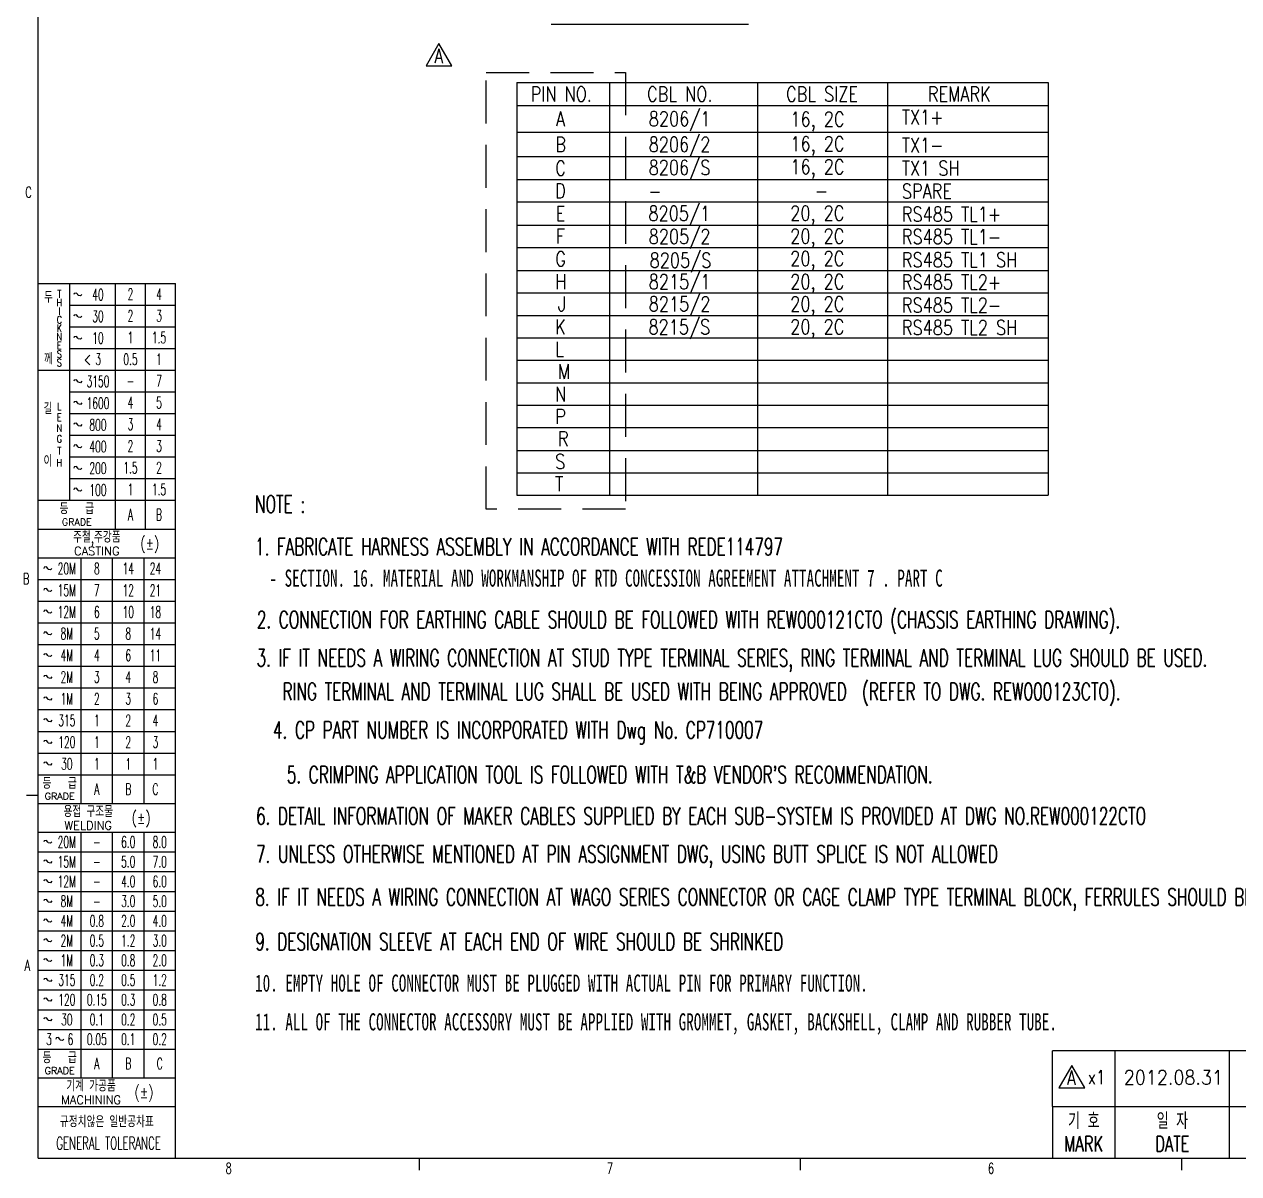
# Model space of a CAD drawing. Extents: x 260 to 819, y -886 to -454.
# Drawn here: x 270.6 to 483.1, y -875.6 to -674.6 of the extents above; entities that cross this region are included whole.
import ezdxf
from ezdxf.enums import TextEntityAlignment as Align

# ---------------------------------------------------------------- set-up
doc = ezdxf.new("R2010")
doc.units = 0
doc.header["$LTSCALE"] = 150
doc.header["$MEASUREMENT"] = 0
doc.linetypes.add('DASHED', pattern=[0.75, 0.5, -0.25])
doc.layers.get('0').update_dxf_attribs({"color": 6, "linetype": 'CONTINUOUS'})
doc.layers.add('현배선도', color=7, linetype='CONTINUOUS')
doc.styles.add('ROMANS', font='txt', dxfattribs={"height": 0.2})
doc.styles.get("Standard").update_dxf_attribs({"font": 'romans.shx', "width": 0.8, "bigfont": 'whgtxt.shx'})

# ---------------------------------------------------------------- blocks, each defined once
blk = doc.blocks.new('ansi-c')
at = {"color": 5, "linetype": 'Continuous'}
for p, q in [((-56.4, 358.06), (-56.4, 764.46)), ((-56.4, 511.06), (-32.4, 511.06)), ((-32.4, 358.06), (-32.4, 511.06)), ((-56.4, 463.06), (-32.4, 463.06)), ((-56.4, 415.06), (-32.4, 415.06)), ((-56.4, 367.06), (-32.4, 367.06)), ((121, 367.06), (283.5, 367.06)), ((-56.4, 358.06), (477, 358.06))]:
    blk.add_line(p, q, dxfattribs=at)
at = {"color": 210, "linetype": 'Continuous'}
for p, q in [((-50.9, 473.11), (-50.9, 511.06)), ((-42.9, 468.09), (-42.9, 511.06)), ((-37.65, 468.09), (-37.65, 511.06)), ((-50.9, 507.27), (-32.4, 507.27)), ((-50.9, 503.47), (-32.4, 503.47)), ((-50.9, 499.68), (-32.4, 499.68)), ((-56.4, 495.88), (-32.4, 495.88)), ((-50.9, 492.09), (-32.4, 492.09)), ((-50.9, 488.29), (-32.4, 488.29)), ((-50.9, 484.5), (-32.4, 484.5)), ((-50.9, 480.7), (-32.4, 480.7)), ((-50.9, 476.91), (-32.4, 476.91)), ((-56.4, 473.11), (-32.4, 473.11)), ((-56.4, 468.09), (-32.4, 468.09)), ((-48.9, 420.09), (-48.9, 463.06)), ((-43.4, 420.09), (-43.4, 463.06)), ((-37.9, 420.09), (-37.9, 463.06)), ((-56.4, 459.27), (-32.4, 459.27)), ((-56.4, 455.47), (-32.4, 455.47)), ((-56.4, 451.68), (-32.4, 451.68)), ((-56.4, 447.88), (-32.4, 447.88)), ((-56.4, 444.09), (-32.4, 444.09)), ((-56.4, 440.29), (-32.4, 440.29)), ((-56.4, 436.5), (-32.4, 436.5)), ((-56.4, 432.7), (-32.4, 432.7)), ((-56.4, 428.91), (-32.4, 428.91)), ((-56.4, 425.11), (-32.4, 425.11)), ((-58.45, 421.56), (-56.4, 421.56)), ((-56.4, 420.09), (-32.4, 420.09)), ((-48.9, 372.09), (-48.9, 415.06)), ((-43.4, 372.09), (-43.4, 415.06)), ((-37.9, 372.09), (-37.9, 415.06)), ((-56.4, 411.61), (-32.4, 411.61)), ((-56.4, 408.16), (-32.4, 408.16)), ((-56.4, 404.71), (-32.4, 404.71)), ((-56.4, 401.26), (-32.4, 401.26)), ((-56.4, 397.81), (-32.4, 397.81)), ((-56.4, 394.36), (-32.4, 394.36)), ((-56.4, 390.91), (-32.4, 390.91)), ((-56.4, 387.46), (-32.4, 387.46)), ((-56.4, 384.01), (-32.4, 384.01)), ((-56.4, 380.56), (-32.4, 380.56)), ((-56.4, 377.11), (-32.4, 377.11)), ((-56.4, 372.09), (-32.4, 372.09)), ((132, 358.06), (132, 367.06)), ((152, 358.06), (152, 367.06)), ((10.28, 355.96), (10.28, 358.06)), ((76.95, 355.96), (76.95, 358.06)), ((143.63, 355.96), (143.63, 358.06))]:
    blk.add_line(p, q, dxfattribs=at)
at = {"color": 5, "linetype": 'DASHED'}
blk.add_line((121, 367.06), (121, 358.06), dxfattribs=at)
at = {"color": 130, "linetype": 'Continuous'}
for points in [[(-48.8, 509.12), (-49.02, 508.86), (-49.41, 508.93), (-49.5, 509.08), (-49.5, 509.08), (-49.69, 509.37), (-50.1, 509.31), (-50.2, 509.12)], [(-48.8, 505.32), (-49.02, 505.06), (-49.41, 505.14), (-49.5, 505.28), (-49.5, 505.28), (-49.69, 505.58), (-50.1, 505.52), (-50.2, 505.32)], [(-48.8, 501.53), (-49.02, 501.27), (-49.41, 501.34), (-49.5, 501.49), (-49.5, 501.49), (-49.69, 501.78), (-50.1, 501.72), (-50.2, 501.53)], [(-48.8, 493.94), (-49.02, 493.68), (-49.41, 493.75), (-49.5, 493.9), (-49.5, 493.9), (-49.69, 494.19), (-50.1, 494.13), (-50.2, 493.94)], [(-48.8, 490.14), (-49.02, 489.88), (-49.41, 489.96), (-49.5, 490.1), (-49.5, 490.1), (-49.69, 490.4), (-50.1, 490.34), (-50.2, 490.14)], [(-48.8, 486.35), (-49.02, 486.09), (-49.41, 486.16), (-49.5, 486.31), (-49.5, 486.31), (-49.69, 486.6), (-50.1, 486.54), (-50.2, 486.35)], [(-48.8, 482.55), (-49.02, 482.29), (-49.41, 482.37), (-49.5, 482.51), (-49.5, 482.51), (-49.69, 482.81), (-50.1, 482.75), (-50.2, 482.55)], [(-48.8, 478.76), (-49.02, 478.5), (-49.41, 478.57), (-49.5, 478.72), (-49.5, 478.72), (-49.69, 479.01), (-50.1, 478.95), (-50.2, 478.76)], [(-48.8, 474.96), (-49.02, 474.7), (-49.41, 474.78), (-49.5, 474.92), (-49.5, 474.92), (-49.69, 475.22), (-50.1, 475.16), (-50.2, 474.96)], [(-54.05, 461.21), (-54.27, 460.95), (-54.66, 461.02), (-54.75, 461.17), (-54.75, 461.17), (-54.94, 461.46), (-55.35, 461.4), (-55.45, 461.21)], [(-54.05, 457.41), (-54.27, 457.15), (-54.66, 457.22), (-54.75, 457.37), (-54.75, 457.37), (-54.94, 457.66), (-55.35, 457.61), (-55.45, 457.41)], [(-54.05, 453.62), (-54.27, 453.36), (-54.66, 453.43), (-54.75, 453.58), (-54.75, 453.58), (-54.94, 453.87), (-55.35, 453.81), (-55.45, 453.62)], [(-54.05, 449.82), (-54.27, 449.56), (-54.66, 449.63), (-54.75, 449.78), (-54.75, 449.78), (-54.94, 450.07), (-55.35, 450.02), (-55.45, 449.82)], [(-54.05, 446.03), (-54.27, 445.77), (-54.66, 445.84), (-54.75, 445.99), (-54.75, 445.99), (-54.94, 446.28), (-55.35, 446.22), (-55.45, 446.03)], [(-54.05, 442.23), (-54.27, 441.97), (-54.66, 442.04), (-54.75, 442.19), (-54.75, 442.19), (-54.94, 442.48), (-55.35, 442.43), (-55.45, 442.23)], [(-54.05, 438.44), (-54.27, 438.18), (-54.66, 438.25), (-54.75, 438.4), (-54.75, 438.4), (-54.94, 438.69), (-55.35, 438.63), (-55.45, 438.44)], [(-54.05, 434.64), (-54.27, 434.38), (-54.66, 434.45), (-54.75, 434.6), (-54.75, 434.6), (-54.94, 434.89), (-55.35, 434.84), (-55.45, 434.64)], [(-54.05, 430.85), (-54.27, 430.59), (-54.66, 430.66), (-54.75, 430.81), (-54.75, 430.81), (-54.94, 431.1), (-55.35, 431.04), (-55.45, 430.85)], [(-54.05, 427.05), (-54.27, 426.79), (-54.66, 426.86), (-54.75, 427.01), (-54.75, 427.01), (-54.94, 427.3), (-55.35, 427.25), (-55.45, 427.05)], [(-54.05, 413.38), (-54.27, 413.12), (-54.66, 413.19), (-54.75, 413.34), (-54.75, 413.34), (-54.94, 413.63), (-55.35, 413.57), (-55.45, 413.38)], [(-54.05, 409.93), (-54.27, 409.67), (-54.66, 409.74), (-54.75, 409.89), (-54.75, 409.89), (-54.94, 410.18), (-55.35, 410.12), (-55.45, 409.93)], [(-54.05, 406.48), (-54.27, 406.22), (-54.66, 406.29), (-54.75, 406.44), (-54.75, 406.44), (-54.94, 406.73), (-55.35, 406.67), (-55.45, 406.48)], [(-54.05, 403.03), (-54.27, 402.77), (-54.66, 402.84), (-54.75, 402.99), (-54.75, 402.99), (-54.94, 403.28), (-55.35, 403.22), (-55.45, 403.03)], [(-54.05, 399.58), (-54.27, 399.32), (-54.66, 399.39), (-54.75, 399.54), (-54.75, 399.54), (-54.94, 399.83), (-55.35, 399.77), (-55.45, 399.58)], [(-54.05, 396.13), (-54.27, 395.87), (-54.66, 395.94), (-54.75, 396.09), (-54.75, 396.09), (-54.94, 396.38), (-55.35, 396.32), (-55.45, 396.13)], [(-54.05, 392.68), (-54.27, 392.42), (-54.66, 392.49), (-54.75, 392.64), (-54.75, 392.64), (-54.94, 392.93), (-55.35, 392.87), (-55.45, 392.68)], [(-54.05, 389.23), (-54.27, 388.97), (-54.66, 389.04), (-54.75, 389.19), (-54.75, 389.19), (-54.94, 389.48), (-55.35, 389.42), (-55.45, 389.23)], [(-54.05, 385.78), (-54.27, 385.52), (-54.66, 385.59), (-54.75, 385.74), (-54.75, 385.74), (-54.94, 386.03), (-55.35, 385.97), (-55.45, 385.78)], [(-54.05, 382.33), (-54.27, 382.07), (-54.66, 382.14), (-54.75, 382.29), (-54.75, 382.29), (-54.94, 382.58), (-55.35, 382.52), (-55.45, 382.33)], [(-51.95, 378.88), (-52.17, 378.62), (-52.56, 378.69), (-52.65, 378.84), (-52.65, 378.84), (-52.84, 379.13), (-53.25, 379.07), (-53.35, 378.88)]]:
    blk.add_lwpolyline(points, dxfattribs=at)
for s, height, width, p in [('C', 1.9, 0.655684, (-58.09, 527)), ('40', 2, 0.582, (-45.95, 509.08)), ('2', 2, 0.582, (-40.27, 509.17)), ('4', 2, 0.582, (-35.27, 509.17)), ('두', 2, 0.65, (-54.6, 508.66)), ('T', 1.3, 0.797385, (-52.7, 509.19)), ('H', 1.3, 0.797385, (-52.7, 507.69)), ('I', 1.3, 0.797385, (-52.7, 506.19)), ('30', 2, 0.582, (-45.95, 505.28)), ('2', 2, 0.582, (-40.27, 505.37)), ('3', 2, 0.582, (-35.27, 505.37)), ('C', 1.3, 0.797385, (-52.7, 504.69)), ('K', 1.3, 0.797385, (-52.7, 503.19)), ('N', 1.3, 0.797385, (-52.7, 501.69)), ('10', 2, 0.582, (-45.95, 501.49)), ('1', 2, 0.582, (-40.27, 501.58)), ('1.5', 2, 0.582, (-35.27, 501.58)), ('S', 1.3, 0.797385, (-52.7, 498.69)), ('E', 1.3, 0.797385, (-52.7, 500.19)), ('께', 2, 0.65, (-54.6, 497.89)), ('S', 1.3, 0.797385, (-52.7, 497.19)), ('< 3', 2, 0.582, (-46.9, 497.78)), ('0.5', 2, 0.582, (-40.27, 497.78)), ('1', 2, 0.582, (-35.27, 497.78)), ('7', 2, 0.582, (-35.27, 493.99)), ('3150', 2, 0.582, (-45.95, 493.9)), ('-', 2, 0.582, (-40.27, 493.99)), ('1600', 2, 0.582, (-45.95, 490.1)), ('4', 2, 0.582, (-40.27, 490.19)), ('5', 2, 0.582, (-35.27, 490.19)), ('길', 2, 0.65, (-54.7, 489.19)), ('L', 1.3, 0.797385, (-52.7, 489.52)), ('E', 1.3, 0.797385, (-52.7, 487.63)), ('800', 2, 0.582, (-45.95, 486.31)), ('3', 2, 0.582, (-40.27, 486.4)), ('4', 2, 0.582, (-35.27, 486.4)), ('G', 1.3, 0.797385, (-52.7, 483.86)), ('N', 1.3, 0.797385, (-52.7, 485.74)), ('T', 1.3, 0.797385, (-52.7, 481.77)), ('400', 2, 0.582, (-45.95, 482.51)), ('2', 2, 0.582, (-40.27, 482.6)), ('3', 2, 0.582, (-35.27, 482.6)), ('이', 2, 0.65, (-54.7, 480.01)), ('H', 1.3, 0.797385, (-52.7, 479.68)), ('200', 2, 0.582, (-45.95, 478.72)), ('1.5', 2, 0.582, (-40.27, 478.81)), ('2', 2, 0.582, (-35.27, 478.81)), ('100', 2, 0.582, (-45.95, 474.92)), ('1', 2, 0.582, (-40.27, 475.01)), ('1.5', 2, 0.582, (-35.27, 475.01)), ('등   급', 2, 0.65, (-49.65, 471.68)), ('GRADE', 1.2, 1.015333, (-49.65, 469.32)), ('A', 2, 0.582, (-40.27, 470.6)), ('B', 2, 0.582, (-35.27, 470.6)), ('주철,주강품', 2, 0.65, (-46.15, 466.71)), ('(±)', 2, 0.782, (-36.9, 465.58)), ('CASTING', 1.5, 0.982, (-46.15, 464.24)), ('20M', 2, 0.582, (-51.4, 461.17)), ('8', 2, 0.582, (-46.15, 461.17)), ('14', 2, 0.582, (-40.65, 461.17)), ('24', 2, 0.582, (-35.9, 461.17)), ('B', 1.9, 0.655684, (-58.49, 459.39)), ('15M', 2, 0.582, (-51.4, 457.37)), ('7', 2, 0.582, (-46.15, 457.37)), ('12', 2, 0.582, (-40.65, 457.37)), ('21', 2, 0.582, (-35.9, 457.37)), ('12M', 2, 0.582, (-51.4, 453.58)), ('6', 2, 0.582, (-46.15, 453.58)), ('10', 2, 0.582, (-40.65, 453.58)), ('18', 2, 0.582, (-35.9, 453.58)), ('8M', 2, 0.582, (-51.4, 449.78)), ('5', 2, 0.582, (-46.15, 449.78)), ('8', 2, 0.582, (-40.65, 449.78)), ('14', 2, 0.582, (-35.9, 449.78)), ('4M', 2, 0.582, (-51.4, 445.99)), ('4', 2, 0.582, (-46.15, 445.99)), ('6', 2, 0.582, (-40.65, 445.99)), ('11', 2, 0.582, (-35.9, 445.99)), ('2M', 2, 0.582, (-51.4, 442.19)), ('3', 2, 0.582, (-46.15, 442.19)), ('4', 2, 0.582, (-40.65, 442.19)), ('8', 2, 0.582, (-35.9, 442.19)), ('1M', 2, 0.582, (-51.4, 438.4)), ('2', 2, 0.582, (-46.15, 438.4)), ('3', 2, 0.582, (-40.65, 438.4)), ('6', 2, 0.582, (-35.9, 438.4)), ('315', 2, 0.582, (-51.4, 434.6)), ('1', 2, 0.582, (-46.15, 434.6)), ('2', 2, 0.582, (-40.65, 434.6)), ('4', 2, 0.582, (-35.9, 434.6)), ('120', 2, 0.582, (-51.4, 430.81)), ('1', 2, 0.582, (-46.15, 430.81)), ('2', 2, 0.582, (-40.65, 430.81)), ('3', 2, 0.582, (-35.9, 430.81)), ('30', 2, 0.582, (-51.4, 427.01)), ('1', 2, 0.582, (-46.15, 427.01)), ('1', 2, 0.582, (-40.65, 427.01)), ('1', 2, 0.582, (-35.9, 427.01)), ('등   급', 2, 0.65, (-52.65, 423.64)), ('A', 2, 0.582, (-46.15, 422.6)), ('B', 2, 0.582, (-40.65, 422.6)), ('C', 2, 0.582, (-35.9, 422.6)), ('GRADE', 1.2, 1.015333, (-52.65, 421.36)), ('용접 구조물', 2, 0.65, (-47.65, 418.71)), ('(±)', 2, 0.782, (-38.4, 417.58)), ('WELDING', 1.5, 0.982, (-47.65, 416.24)), ('20M', 2, 0.582, (-51.4, 413.34)), ('6.0', 2, 0.582, (-40.65, 413.34)), ('8.0', 2, 0.582, (-35.15, 413.34)), ('-', 2, 0.582, (-46.15, 413.34)), ('15M', 2, 0.582, (-51.4, 409.89)), ('5.0', 2, 0.582, (-40.65, 409.89)), ('7.0', 2, 0.582, (-35.15, 409.89)), ('-', 2, 0.582, (-46.15, 409.89)), ('12M', 2, 0.582, (-51.4, 406.44)), ('-', 2, 0.582, (-46.15, 406.44)), ('4.0', 2, 0.582, (-40.65, 406.44)), ('6.0', 2, 0.582, (-35.15, 406.44)), ('8M', 2, 0.582, (-51.4, 402.99)), ('3.0', 2, 0.582, (-40.65, 402.99)), ('5.0', 2, 0.582, (-35.15, 402.99)), ('-', 2, 0.582, (-46.15, 402.99)), ('4M', 2, 0.582, (-51.4, 399.54)), ('0.8', 2, 0.582, (-46.15, 399.54)), ('2.0', 2, 0.582, (-40.65, 399.54)), ('4.0', 2, 0.582, (-35.15, 399.54)), ('2M', 2, 0.582, (-51.4, 396.09)), ('0.5', 2, 0.582, (-46.15, 396.09)), ('1.2', 2, 0.582, (-40.65, 396.09)), ('3.0', 2, 0.582, (-35.15, 396.09)), ('1M', 2, 0.582, (-51.4, 392.64)), ('0.3', 2, 0.582, (-46.15, 392.64)), ('0.8', 2, 0.582, (-40.65, 392.64)), ('2.0', 2, 0.582, (-35.15, 392.64)), ('A', 1.9, 0.655684, (-58.29, 391.77)), ('315', 2, 0.582, (-51.4, 389.19)), ('0.2', 2, 0.582, (-46.15, 389.19)), ('0.5', 2, 0.582, (-40.65, 389.19)), ('1.2', 2, 0.582, (-35.15, 389.19)), ('120', 2, 0.582, (-51.4, 385.74)), ('0.15', 2, 0.582, (-46.15, 385.74)), ('0.3', 2, 0.582, (-40.65, 385.74)), ('0.8', 2, 0.582, (-35.15, 385.74)), ('30', 2, 0.582, (-51.4, 382.29)), ('0.1', 2, 0.582, (-46.15, 382.29)), ('0.2', 2, 0.582, (-40.65, 382.29)), ('0.5', 2, 0.582, (-35.15, 382.29)), ('3', 2, 0.582, (-54.52, 378.84)), ('6', 2, 0.582, (-50.77, 378.84)), ('0.05', 2, 0.582, (-46.15, 378.84)), ('0.1', 2, 0.582, (-40.65, 378.84)), ('0.2', 2, 0.582, (-35.15, 378.84)), ('등   급', 2, 0.65, (-52.65, 375.64)), ('GRADE', 1.2, 1.015333, (-52.65, 373.36)), ('A', 2, 0.582, (-46.15, 374.6)), ('B', 2, 0.582, (-40.65, 374.6)), ('C', 2, 0.582, (-35.15, 374.6)), ('기계 가공품', 2, 0.65, (-47.15, 370.71)), ('(±)', 2, 0.782, (-37.9, 369.58)), ('MACHINING', 1.5, 0.982, (-47.15, 368.24)), ('규정치않은 일반공차표', 2, 0.65, (-44.4, 364.46)), ('기 호', 2.8, 0.7, (126.5, 364.56)), ('일 자', 2.8, 0.7, (142, 364.56)), ('GENERAL TOLERANCE', 2.2, 0.591091, (-44.1, 360.66)), ('MARK', 2.7, 0.700519, (126.5, 360.56)), ('DATE', 2.7, 0.700519, (142, 360.56)), ('8', 1.9, 0.655684, (-23.08, 356.28)), ('7', 1.9, 0.655684, (43.6, 356.28)), ('6', 1.9, 0.655684, (110.27, 356.28))]:
    blk.add_text(s, height=height, dxfattribs=dict(at, width=width)).set_placement(p, align=Align.MIDDLE_CENTER)

msp = doc.modelspace()

# ---------------------------------------------------------------- linework, layer by layer
at = {"color": 7, "linetype": 'Continuous'}
msp.add_line((362.76, -674.59), (397.3, -674.59), dxfattribs=at)
at = {"color": 4}
for p, q in [((612.96, -854.15), (450.46, -854.15)), ((450.46, -863.9), (450.46, -854.15)), ((461.46, -863.9), (461.46, -854.15)), ((481.46, -863.9), (481.46, -854.15))]:
    msp.add_line(p, q, dxfattribs=at)
at = {"color": 6}
for points in [[(345.42, -681.88), (343.16, -677.97), (340.9, -681.88)], [(456.11, -860.6), (453.84, -856.68), (451.58, -860.6)]]:
    msp.add_lwpolyline(points, close=True, dxfattribs=at)
at = {"layer": '현배선도', "color": 0}
for p, q in [((356.79, -684.78), (356.79, -688.82)), ((356.79, -684.78), (398.87, -684.78)), ((372.96, -684.78), (372.96, -729.44)), ((398.87, -684.78), (421.6, -684.78)), ((398.87, -684.78), (398.87, -688.82)), ((421.6, -684.78), (421.6, -688.82)), ((421.6, -684.78), (449.72, -684.78)), ((449.72, -684.78), (449.72, -729.44)), ((356.79, -688.82), (372.96, -688.82)), ((356.79, -688.82), (356.79, -693.45)), ((372.96, -688.82), (398.87, -688.82)), ((398.87, -688.82), (421.6, -688.82)), ((398.87, -688.82), (398.87, -693.45)), ((421.6, -688.82), (421.6, -693.45)), ((421.6, -688.82), (449.72, -688.82)), ((356.79, -693.45), (372.96, -693.45)), ((356.79, -693.45), (356.79, -697.72)), ((372.96, -693.45), (398.87, -693.45)), ((398.87, -693.45), (421.6, -693.45)), ((398.87, -693.45), (398.87, -697.72)), ((421.6, -693.45), (421.6, -697.72)), ((421.6, -693.45), (449.72, -693.45)), ((372.96, -696.57), (372.96, -741.23)), ((449.72, -696.57), (449.72, -741.23)), ((356.79, -697.72), (372.96, -697.72)), ((356.79, -697.72), (356.79, -701.76)), ((372.96, -697.72), (398.87, -697.72)), ((398.87, -697.72), (421.6, -697.72)), ((398.87, -697.72), (398.87, -701.76)), ((421.6, -697.72), (421.6, -701.76)), ((421.6, -697.72), (449.72, -697.72)), ((356.79, -701.76), (372.96, -701.76)), ((356.79, -701.76), (356.79, -705.67)), ((372.96, -701.76), (398.87, -701.76)), ((398.87, -701.76), (421.6, -701.76)), ((398.87, -701.76), (398.87, -705.67)), ((421.6, -701.76), (421.6, -705.67)), ((421.6, -701.76), (449.72, -701.76)), ((356.79, -705.67), (372.96, -705.67)), ((356.79, -705.67), (356.79, -709.71)), ((372.96, -705.67), (398.87, -705.67)), ((398.87, -705.67), (421.6, -705.67)), ((398.87, -705.67), (398.87, -709.71)), ((421.6, -705.67), (421.6, -709.71)), ((421.6, -705.67), (449.72, -705.67)), ((372.96, -708.35), (372.96, -753.02)), ((449.72, -708.35), (449.72, -753.02)), ((356.79, -709.71), (372.96, -709.71)), ((356.79, -709.71), (356.79, -713.62)), ((372.96, -709.71), (398.87, -709.71)), ((398.87, -709.71), (421.6, -709.71)), ((398.87, -709.71), (398.87, -713.62)), ((421.6, -709.71), (421.6, -713.62)), ((421.6, -709.71), (449.72, -709.71)), ((356.79, -713.62), (372.96, -713.62)), ((356.79, -713.62), (356.79, -717.66)), ((372.96, -712.26), (372.96, -756.93)), ((372.96, -713.62), (398.87, -713.62)), ((398.87, -713.62), (421.6, -713.62)), ((398.87, -713.62), (398.87, -717.66)), ((421.6, -713.62), (421.6, -717.66)), ((421.6, -713.62), (449.72, -713.62)), ((449.72, -712.26), (449.72, -756.93)), ((356.79, -717.66), (372.96, -717.66)), ((356.79, -717.66), (356.79, -721.56)), ((372.96, -717.66), (398.87, -717.66)), ((398.87, -717.66), (421.6, -717.66)), ((398.87, -717.66), (398.87, -721.56)), ((421.6, -717.66), (421.6, -721.56)), ((421.6, -717.66), (449.72, -717.66)), ((356.79, -721.56), (372.96, -721.56)), ((356.79, -721.56), (356.79, -725.54)), ((372.96, -721.56), (398.87, -721.56)), ((398.87, -721.56), (421.6, -721.56)), ((398.87, -721.56), (398.87, -725.54)), ((421.6, -721.56), (421.6, -725.54)), ((421.6, -721.56), (449.72, -721.56)), ((356.79, -725.54), (372.96, -725.54)), ((356.79, -725.54), (356.79, -729.44)), ((372.96, -725.54), (398.87, -725.54)), ((398.87, -725.54), (421.6, -725.54)), ((398.87, -725.54), (398.87, -729.44)), ((421.6, -725.54), (421.6, -729.44)), ((421.6, -725.54), (449.72, -725.54)), ((356.79, -729.44), (372.96, -729.44)), ((356.79, -729.44), (356.79, -733.35)), ((372.96, -729.44), (398.87, -729.44)), ((398.87, -729.44), (421.6, -729.44)), ((398.87, -729.44), (398.87, -733.35)), ((421.6, -729.44), (449.72, -729.44)), ((421.6, -729.44), (421.6, -733.35)), ((356.79, -733.35), (372.96, -733.35)), ((356.79, -733.35), (356.79, -737.33)), ((372.96, -733.35), (398.87, -733.35)), ((398.87, -733.35), (421.6, -733.35)), ((398.87, -733.35), (398.87, -737.33)), ((421.6, -733.35), (421.6, -737.33)), ((421.6, -733.35), (449.72, -733.35)), ((356.79, -737.33), (372.96, -737.33)), ((356.79, -737.33), (356.79, -741.23)), ((372.96, -737.33), (398.87, -737.33)), ((398.87, -737.33), (421.6, -737.33)), ((398.87, -737.33), (398.87, -741.23)), ((421.6, -737.33), (421.6, -741.23)), ((421.6, -737.33), (449.72, -737.33)), ((356.79, -741.23), (372.96, -741.23)), ((356.79, -741.23), (356.79, -745.14)), ((372.96, -741.23), (398.87, -741.23)), ((398.87, -741.23), (421.6, -741.23)), ((398.87, -741.23), (398.87, -745.14)), ((421.6, -741.23), (449.72, -741.23)), ((421.6, -741.23), (421.6, -745.14)), ((356.79, -745.14), (372.96, -745.14)), ((356.79, -745.14), (356.79, -749.12)), ((372.96, -745.14), (398.87, -745.14)), ((398.87, -745.14), (421.6, -745.14)), ((398.87, -745.14), (398.87, -749.12)), ((421.6, -745.14), (421.6, -749.12)), ((421.6, -745.14), (449.72, -745.14)), ((356.79, -749.12), (372.96, -749.12)), ((356.79, -749.12), (356.79, -753.02)), ((372.96, -749.12), (398.87, -749.12)), ((398.87, -749.12), (421.6, -749.12)), ((398.87, -749.12), (398.87, -753.02)), ((421.6, -749.12), (421.6, -753.02)), ((421.6, -749.12), (449.72, -749.12)), ((356.79, -753.02), (372.96, -753.02)), ((356.79, -753.02), (356.79, -756.93)), ((372.96, -753.02), (398.87, -753.02)), ((398.87, -753.02), (421.6, -753.02)), ((398.87, -753.02), (398.87, -756.93)), ((421.6, -753.02), (449.72, -753.02)), ((421.6, -753.02), (421.6, -756.93)), ((356.79, -756.93), (372.96, -756.93)), ((372.96, -756.93), (398.87, -756.93)), ((398.87, -756.93), (421.6, -756.93)), ((421.6, -756.93), (449.72, -756.93))]:
    msp.add_line(p, q, dxfattribs=at)
at = {"layer": '현배선도', "color": 2, "linetype": 'DASHED', "ltscale": 0.1}
msp.add_lwpolyline([(351.43, -683), (375.79, -683), (375.79, -759.42), (351.43, -759.42)], close=True, dxfattribs=at)

# ---------------------------------------------------------------- block references
at = {"linetype": 'DASHED'}
msp.add_blockref('ansi-c', (329.46, -1230.96), dxfattribs=at)
msp.add_blockref('ansi-c', (329.46, -1230.96), dxfattribs=at)

# ---------------------------------------------------------------- texts
at = {"color": 7, "width": 0.65}
for s, p in [('NOTE : ', (310.99, -758.53)), ('1. FABRICATE HARNESS ASSEMBLY IN ACCORDANCE WITH REDE114797', (310.99, -765.97)), ('2. CONNECTION FOR EARTHING CABLE SHOULD BE FOLLOWED WITH REW000121CTO (CHASSIS EARTHING DRAWING).', (311.3, -778.73)), ('3. IF IT NEEDS A WIRING CONNECTION AT STUD TYPE TERMINAL SERIES, RING TERMINAL AND TERMINAL LUG SHOULD BE USED.', (311.25, -785.41)), ('RING TERMINAL AND TERMINAL LUG SHALL BE USED WITH BEING APPROVED  (REFER TO DWG. REW000123CTO).', (315.8, -791.3)), ('6. DETAIL INFORMATION OF MAKER CABLES SUPPLIED BY EACH SUB-SYSTEM IS PROVIDED AT DWG NO.REW000122CTO', (311.16, -813.07)), ('7. UNLESS OTHERWISE MENTIONED AT PIN ASSIGNMENT DWG, USING BUTT SPLICE IS NOT ALLOWED ', (311.16, -819.73)), ('8. IF IT NEEDS A WIRING CONNECTION AT WAGO SERIES CONNECTOR OR CAGE CLAMP TYPE TERMINAL BLOCK, FERRULES SHOULD BE USED.', (311.04, -827.25)), ('9. DESIGNATION SLEEVE AT EACH END OF WIRE SHOULD BE SHRINKED', (311.04, -835.05))]:
    msp.add_text(s, height=3, dxfattribs=at).set_placement(p, align=Align.MIDDLE_LEFT)
at = {"color": 255, "linetype": 'Continuous', "width": 0.65}
for s, p in [('4. CP PART NUMBER IS INCORPORATED WITH Dwg No. CP710007', (357, -798.02)), ("5. CRIMPING APPLICATION TOOL IS FOLLOWED WITH T&B VENDOR'S RECOMMENDATION.", (373.03, -805.84))]:
    msp.add_text(s, height=3, dxfattribs=at).set_placement(p, align=Align.MIDDLE_CENTER)
at = {"char_height": 2.5, "width": 4.2465, "attachment_point": 5}
for s, insert in [('{\\Fromans|c129;\\C4;A}', (343.11, -680.12)), ('{\\Fromans|c129;\\C4;A}', (453.79, -858.84)), ('{\\Fromans|c129;\\C4;x1}', (458.21, -858.75)), ('{\\Fromans|c129;\\W0.9;\\C4;2012.08.31}', (471.63, -858.8))]:
    msp.add_mtext(s, dxfattribs=dict(at, insert=insert))
at = {"layer": '현배선도', "color": 0, "width": 0.8}
for s, height, p in [('PIN NO.', 2.583, (359.2, -688.08)), ('CBL NO.', 2.583, (379.56, -688.08)), ('CBL SIZE', 2.583, (403.88, -688.08)), ('REMARK', 2.583, (428.69, -688.08)), ('A', 2.58, (363.62, -692.42)), ('8206/1', 2.583, (379.86, -692.42)), ('16, 2C', 2.583, (404.63, -692.49)), ('TX1+', 2.583, (424.13, -692.12)), ('B', 2.58, (363.52, -696.88)), ('8206/2', 2.583, (379.84, -696.88)), ('16, 2C', 2.583, (404.63, -696.77)), ('TX1-', 2.583, (424.13, -697.01)), ('C', 2.58, (363.49, -701.03)), ('8206/S', 2.583, (379.84, -700.92)), ('16, 2C', 2.583, (404.63, -700.81)), ('TX1 SH', 2.583, (424.13, -701.05)), ('D', 2.58, (363.46, -705.01)), ('SPARE', 2.583, (424.13, -705.07)), ('-', 2.58, (379.79, -705.07)), ('-', 2.58, (408.93, -705.01)), ('E', 2.58, (363.58, -708.98)), ('8205/1', 2.583, (379.8, -708.95)), ('20, 2C', 2.583, (404.6, -708.91)), ('RS485 TL1+', 2.583, (424.13, -709.11)), ('F', 2.58, (363.62, -712.95)), ('8205/2', 2.583, (379.85, -712.99)), ('20, 2C', 2.583, (404.6, -712.95)), ('RS485 TL1-', 2.583, (424.13, -713.02)), ('G', 2.58, (363.5, -716.92)), ('8205/S', 2.583, (380.01, -717.16)), ('20, 2C', 2.583, (404.6, -716.86)), ('RS485 TL1 SH', 2.5833, (424.13, -717.06)), ('8215/1', 2.583, (379.85, -720.9)), ('H', 2.58, (363.5, -720.9)), ('20, 2C', 2.583, (404.6, -720.9)), ('RS485 TL2+', 2.583, (424.13, -720.96)), ('J', 2.58, (363.97, -724.8)), ('8215/2', 2.583, (379.85, -724.8)), ('20, 2C', 2.583, (404.6, -724.8)), ('RS485 TL2-', 2.583, (424.13, -725)), ('K', 2.58, (363.48, -728.78)), ('8215/S', 2.583, (379.81, -728.82)), ('20, 2C', 2.583, (404.6, -728.78)), ('RS485 TL2 SH', 2.5833, (424.13, -728.91)), ('L', 2.58, (363.5, -732.69)), ('M', 2.58, (363.97, -736.59)), ('N', 2.58, (363.48, -740.57)), ('P', 2.58, (363.5, -744.48)), ('R', 2.58, (363.97, -748.38)), ('S', 2.58, (363.48, -752.36)), ('T', 2.58, (363.48, -756.26))]:
    msp.add_text(s, height=height, dxfattribs=at).set_placement(p)
at = {"layer": '현배선도', "color": 0, "linetype": 'DASHED', "ltscale": 0.05, "style": 'ROMANS', "width": 0.65}
for s, p in [('   - SECTION. 16. MATERIAL AND WORKMANSHIP OF RTD CONCESSION AGREEMENT ATTACHMENT 7 . PART C ', (309.54, -771.46)), ('10. EMPTY HOLE OF CONNECTOR MUST BE PLUGGED WITH ACTUAL PIN FOR PRIMARY FUNCTION.', (310.99, -842.29)), ('11. ALL OF THE CONNECTOR ACCESSORY MUST BE APPLIED WITH GROMMET, GASKET, BACKSHELL, CLAMP AND RUBBER TUBE.', (310.99, -849.07))]:
    msp.add_text(s, height=2.9925, dxfattribs=at).set_placement(p, align=Align.MIDDLE_LEFT)

doc.saveas('drawing.dxf')
